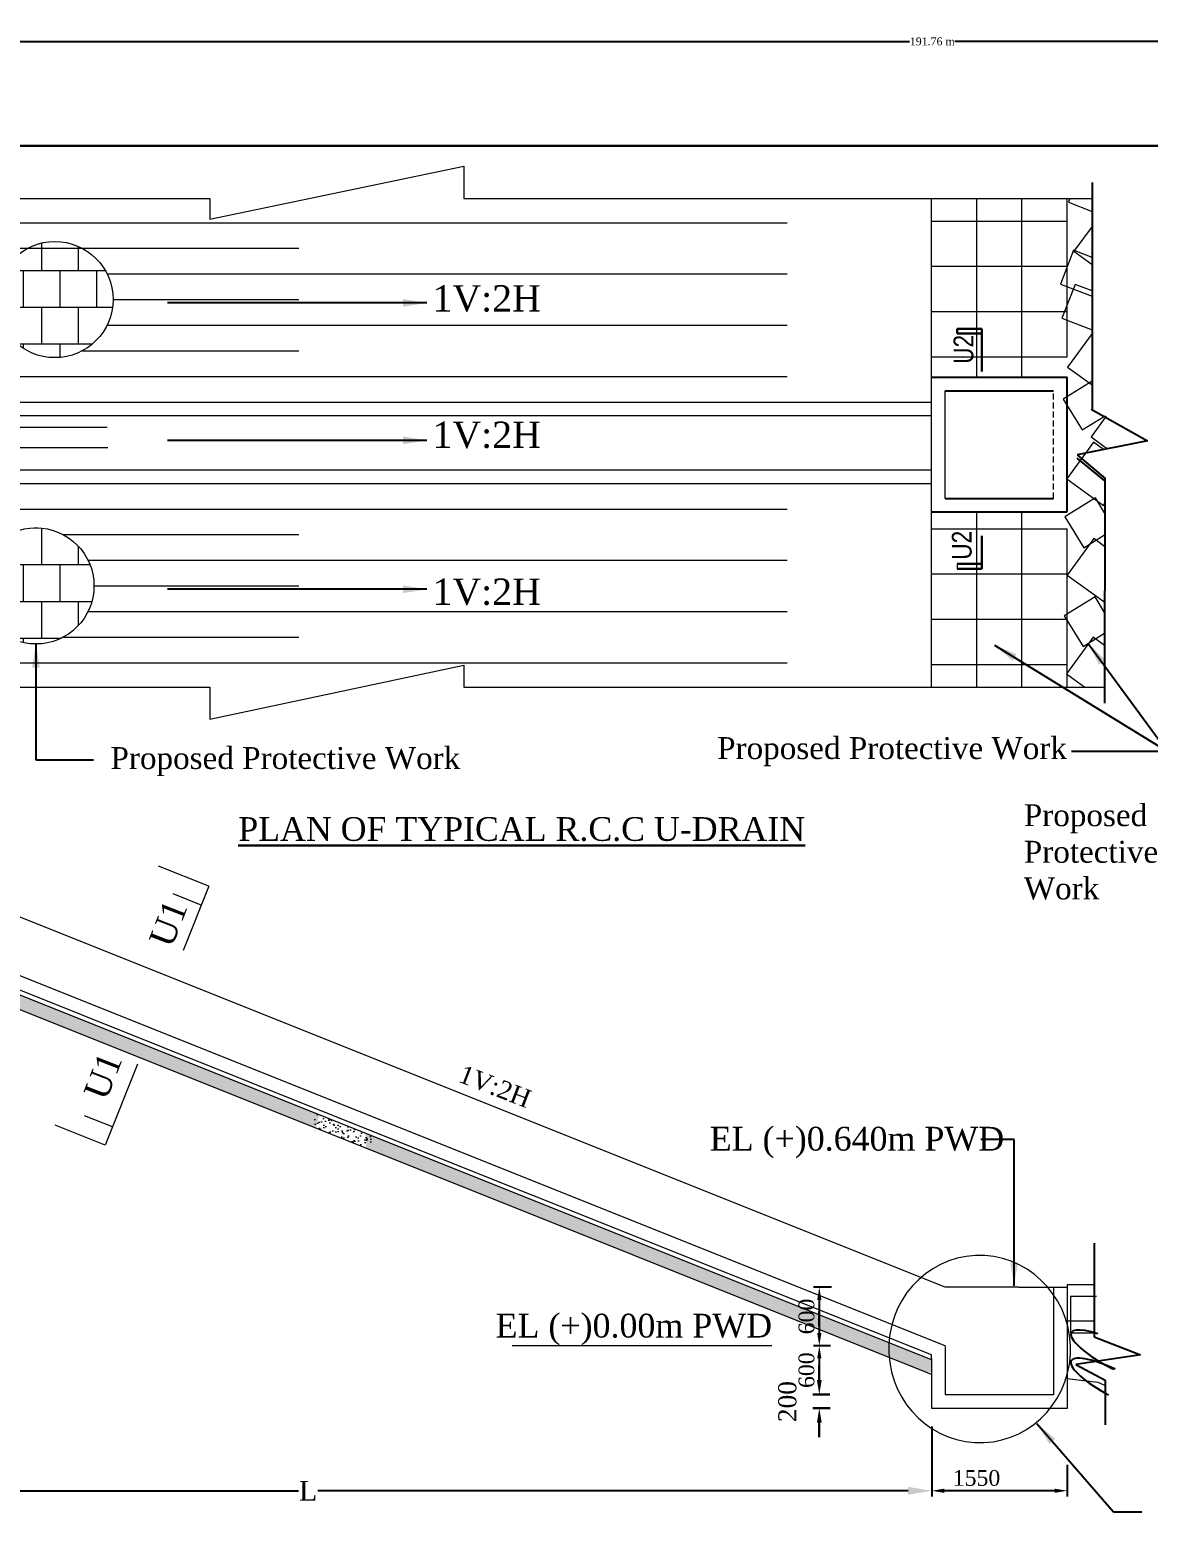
# Model space of a CAD drawing. Header units: metres. Extents: x -2434 to 11656, y -15288 to 8109.
# Drawn here: x 2912.7 to 2983.8, y -13537.4 to -13442.9 of the extents above; entities that cross this region are included whole.
import ezdxf

# ---------------------------------------------------------------- set-up
doc = ezdxf.new("R2010")
doc.units = ezdxf.units.M
doc.linetypes.add('DASHEDX2', pattern=[38.1, 25.4, -12.7])
doc.layers.add('Blocks', color=11, linetype='Continuous', lineweight=9)
doc.layers.add('Layer1', color=7, linetype='Continuous', lineweight=13)
doc.layers.add('LINE', color=7, linetype='Continuous')
doc.styles.get("Standard").update_dxf_attribs({"font": 'times.ttf'})
doc.styles.add('TIMES', font='ARIALN.TTF')
doc.dimstyles.get("Standard").update_dxf_attribs({"dimtxt": 0.5, "dimasz": 0.4075, "dimexe": 0.364, "dimexo": 0.219, "dimgap": 0.09, "dimtad": 0, "dimdec": 0, "dimlfac": 1000, "dimzin": 0, "dimdsep": 46, "dimtxsty": 'Standard', "dimcen": 0.09, "dimadec": 0, "dimazin": 0, "dimtfac": 1, "dimtdec": 0, "dimtofl": 0, "dimtmove": 0, "dimatfit": 3, "dimfxl": 1, "dimtolj": 1, "dimtzin": 0, "dimarcsym": 0})
pattern_1 = [(37.5, (3041.26503, -14146.55905), (-0.01840036, 0.56282522), [0, -0.443992, 0, -0.49657, 0, -0.4746625]), (7.5, (3041.265, -14146.55905), (0.5169518, 0.8243489), [0, -0.239522, 0, -0.400177, 0, -0.1533525]), (327.5, (3040.90575, -14146.55905), (0.90964123, 0.00165276), [0, -0.14605, 0, -0.52578, 0, -0.686435]), (317.5, (3040.90575, -14146.55905), (0.8780899, 0.2563687), [0, -0.073025, 0, -0.344678, 0, -0.394335])]
pattern_2 = [(37.5, (3041.26503, -14151.2125), (-0.01840036, 0.56282522), [0, -0.443992, 0, -0.49657, 0, -0.4746625]), (7.5, (3041.265, -14151.2125), (0.5169518, 0.8243489), [0, -0.239522, 0, -0.400177, 0, -0.1533525]), (327.5, (3040.90575, -14151.2125), (0.90964123, 0.00165276), [0, -0.14605, 0, -0.52578, 0, -0.686435]), (317.5, (3040.90575, -14151.2125), (0.8780899, 0.2563687), [0, -0.073025, 0, -0.344678, 0, -0.394335])]

# ---------------------------------------------------------------- blocks, each defined once
blk = doc.blocks.new('*D538')
at = {"layer": 'Blocks', "color": 0, "lineweight": -2, "ltscale": 0.5}
for p, q in [((2874.157, -13443.728), (2874.157, -13443.244)), ((3065.915, -13443.728), (3065.915, -13443.244))]:
    blk.add_line(p, q, dxfattribs=at)
at = {"layer": 'Blocks', "color": 0, "linetype": 'ByBlock', "lineweight": -2, "ltscale": 0.5}
for p, q in [((2874.564, -13443.608), (2968.596, -13443.608)), ((3065.508, -13443.608), (2971.476, -13443.608))]:
    blk.add_line(p, q, dxfattribs=at)
at = {"layer": 'Blocks', "color": 0, "linetype": 'ByBlock', "lineweight": -3, "ltscale": 0.5}
for points in [[(2874.564, -13443.54), (2874.564, -13443.676), (2874.157, -13443.608)], [(3065.508, -13443.54), (3065.508, -13443.676), (3065.915, -13443.608)]]:
    blk.add_solid(points, dxfattribs=at)
at = {"layer": 'Defpoints', "color": 0, "linetype": 'ByBlock', "lineweight": -3, "ltscale": 0.5}
for p in [(3065.915, -13443.608), (2874.157, -13450.235), (3065.915, -13450.235)]:
    blk.add_point(p, dxfattribs=at)
at = {"layer": 'Blocks', "color": 0, "linetype": 'ByBlock', "lineweight": -2, "ltscale": 0.5, "insert": (2970.036, -13443.608), "char_height": 0.5, "attachment_point": 5}
blk.add_mtext('\\A1;191.76 m', dxfattribs=at)
blk = doc.blocks.new('A$C734E4CAF')
at = {"layer": 'Blocks', "lineweight": 13, "ltscale": 0.002}
h = blk.add_hatch(dxfattribs=at)
h.set_pattern_fill('AR-B88', color=0, scale=0.01, style=0)
h.set_pattern_definition([(0, (108.2436, -569.4196), (0, 2.032), []), (90, (108.2436, -569.4196), (-1.016, 2.032), [2.032, -2.032])])
h.paths.add_polyline_path([(-3.211, 0, 1), (3.211, 0, 1)])
at = {"layer": 'Blocks', "color": 0, "lineweight": 13, "ltscale": 0.05}
blk.add_circle((0, 0), 3.211, dxfattribs=at)
blk = doc.blocks.new('*D574')
at = {"layer": 'Blocks', "color": 0, "lineweight": -2, "ltscale": 0.5}
for p, q in [((2969.999, -13531.635), (2969.999, -13536.077)), ((2890.752, -13536.216), (2890.752, -13535.349)), ((2892.252, -13535.713), (2929.76, -13535.713)), ((2968.499, -13535.713), (2930.991, -13535.713))]:
    blk.add_line(p, q, dxfattribs=at)
at = {"layer": 'Blocks', "color": 0, "lineweight": -3, "ltscale": 0.5}
for points in [[(2892.252, -13535.463), (2892.252, -13535.963), (2890.752, -13535.713)], [(2968.499, -13535.463), (2968.499, -13535.963), (2969.999, -13535.713)]]:
    blk.add_solid(points, dxfattribs=at)
at = {"layer": 'Defpoints', "color": 0, "lineweight": -3, "ltscale": 0.5}
for p in [(2969.999, -13531.416), (2969.999, -13535.713), (2890.752, -13536.435)]:
    blk.add_point(p, dxfattribs=at)
at = {"layer": 'Blocks', "color": 0, "lineweight": 30, "ltscale": 0.5, "insert": (2930.376, -13535.713), "char_height": 1.25, "attachment_point": 5}
blk.add_mtext('\\A1;L', dxfattribs=at)
blk = doc.blocks.new('*D576')
at = {"layer": 'Blocks', "color": 0, "lineweight": -2, "ltscale": 0.5}
for p, q in [((2963.57, -13526.496), (2962.494, -13526.496)), ((2962.858, -13527.296), (2962.858, -13528.801)), ((2963.537, -13529.601), (2962.494, -13529.601))]:
    blk.add_line(p, q, dxfattribs=at)
at = {"layer": 'Blocks', "color": 0, "lineweight": -3, "ltscale": 0.5}
for points in [[(2962.725, -13527.296), (2962.991, -13527.296), (2962.858, -13526.496)], [(2962.725, -13528.801), (2962.991, -13528.801), (2962.858, -13529.601)]]:
    blk.add_solid(points, dxfattribs=at)
at = {"layer": 'Defpoints', "color": 0, "lineweight": -3, "ltscale": 0.5}
for p in [(2963.789, -13526.496), (2962.858, -13529.601), (2963.756, -13529.601)]:
    blk.add_point(p, dxfattribs=at)
at = {"layer": 'Blocks', "color": 0, "lineweight": 30, "ltscale": 0.5, "insert": (2962.049, -13528.049), "char_height": 1, "attachment_point": 5, "rotation": 90}
blk.add_mtext('\\A1;600', dxfattribs=at)
blk = doc.blocks.new('*D577')
at = {"layer": 'Blocks', "color": 0, "lineweight": -2, "ltscale": 0.5}
for p, q in [((2963.627, -13522.78), (2962.494, -13522.78)), ((2962.858, -13523.58), (2962.858, -13525.696)), ((2963.57, -13526.496), (2962.494, -13526.496))]:
    blk.add_line(p, q, dxfattribs=at)
at = {"layer": 'Blocks', "color": 0, "lineweight": -3, "ltscale": 0.5}
for points in [[(2962.725, -13523.58), (2962.991, -13523.58), (2962.858, -13522.78)], [(2962.725, -13525.696), (2962.991, -13525.696), (2962.858, -13526.496)]]:
    blk.add_solid(points, dxfattribs=at)
at = {"layer": 'Defpoints', "color": 0, "lineweight": -3, "ltscale": 0.5}
for p in [(2963.846, -13522.78), (2962.858, -13526.496), (2963.789, -13526.496)]:
    blk.add_point(p, dxfattribs=at)
at = {"layer": 'Blocks', "color": 0, "lineweight": 30, "ltscale": 0.5, "insert": (2962.049, -13524.638), "char_height": 1, "attachment_point": 5, "rotation": 90}
blk.add_mtext('\\A1;600', dxfattribs=at)
blk = doc.blocks.new('*D586')
at = {"layer": 'Blocks', "color": 0, "lineweight": -2, "ltscale": 0.5}
for p, q in [((2978.609, -13534.059), (2978.609, -13536.077)), ((2969.999, -13534.47), (2969.999, -13536.077)), ((2977.809, -13535.713), (2970.799, -13535.713))]:
    blk.add_line(p, q, dxfattribs=at)
at = {"layer": 'Blocks', "color": 0, "lineweight": -3, "ltscale": 0.5}
for points in [[(2970.799, -13535.579), (2970.799, -13535.846), (2969.999, -13535.713)], [(2977.809, -13535.579), (2977.809, -13535.846), (2978.609, -13535.713)]]:
    blk.add_solid(points, dxfattribs=at)
at = {"layer": 'Defpoints', "color": 0, "lineweight": -3, "ltscale": 0.5}
for p in [(2969.999, -13534.251), (2978.609, -13533.84), (2969.999, -13535.713)]:
    blk.add_point(p, dxfattribs=at)
at = {"layer": 'Blocks', "color": 0, "lineweight": 30, "ltscale": 0.5, "insert": (2972.848, -13534.904), "char_height": 1, "attachment_point": 5}
blk.add_mtext('\\A1;1550', dxfattribs=at)
blk = doc.blocks.new('*D587')
at = {"layer": 'Blocks', "color": 0, "lineweight": -2, "ltscale": 0.5}
for p, q in [((2874.157, -13443.728), (2874.157, -13443.244)), ((3065.915, -13443.728), (3065.915, -13443.244))]:
    blk.add_line(p, q, dxfattribs=at)
at = {"layer": 'Blocks', "color": 0, "linetype": 'ByBlock', "lineweight": -2, "ltscale": 0.5}
for p, q in [((2874.564, -13443.608), (2968.596, -13443.608)), ((3065.508, -13443.608), (2971.476, -13443.608))]:
    blk.add_line(p, q, dxfattribs=at)
at = {"layer": 'Blocks', "color": 0, "linetype": 'ByBlock', "lineweight": -3, "ltscale": 0.5}
for points in [[(2874.564, -13443.54), (2874.564, -13443.676), (2874.157, -13443.608)], [(3065.508, -13443.54), (3065.508, -13443.676), (3065.915, -13443.608)]]:
    blk.add_solid(points, dxfattribs=at)
at = {"layer": 'Defpoints', "color": 0, "linetype": 'ByBlock', "lineweight": -3, "ltscale": 0.5}
for p in [(3065.915, -13443.608), (2874.157, -13450.235), (3065.915, -13450.235)]:
    blk.add_point(p, dxfattribs=at)
at = {"layer": 'Blocks', "color": 0, "linetype": 'ByBlock', "lineweight": -2, "ltscale": 0.5, "insert": (2970.036, -13443.608), "char_height": 0.5, "attachment_point": 5}
blk.add_mtext('\\A1;191.76 m', dxfattribs=at)
blk = doc.blocks.new('*D619')
at = {"layer": 'Blocks', "color": 0, "lineweight": -2, "ltscale": 0.5}
for p, q in [((2969.999, -13531.635), (2969.999, -13536.077)), ((2890.752, -13536.216), (2890.752, -13535.349)), ((2892.252, -13535.713), (2929.76, -13535.713)), ((2968.499, -13535.713), (2930.991, -13535.713))]:
    blk.add_line(p, q, dxfattribs=at)
at = {"layer": 'Blocks', "color": 0, "lineweight": -3, "ltscale": 0.5}
for points in [[(2892.252, -13535.463), (2892.252, -13535.963), (2890.752, -13535.713)], [(2968.499, -13535.463), (2968.499, -13535.963), (2969.999, -13535.713)]]:
    blk.add_solid(points, dxfattribs=at)
at = {"layer": 'Defpoints', "color": 0, "lineweight": -3, "ltscale": 0.5}
for p in [(2969.999, -13531.416), (2969.999, -13535.713), (2890.752, -13536.435)]:
    blk.add_point(p, dxfattribs=at)
at = {"layer": 'Blocks', "color": 0, "lineweight": 30, "ltscale": 0.5, "insert": (2930.376, -13535.713), "char_height": 1.25, "attachment_point": 5}
blk.add_mtext('\\A1;L', dxfattribs=at)
blk = doc.blocks.new('*D621')
at = {"layer": 'Blocks', "color": 0, "lineweight": -2, "ltscale": 0.5}
for p, q in [((2963.57, -13526.496), (2962.494, -13526.496)), ((2962.858, -13527.296), (2962.858, -13528.801)), ((2963.537, -13529.601), (2962.494, -13529.601))]:
    blk.add_line(p, q, dxfattribs=at)
at = {"layer": 'Blocks', "color": 0, "lineweight": -3, "ltscale": 0.5}
for points in [[(2962.725, -13527.296), (2962.991, -13527.296), (2962.858, -13526.496)], [(2962.725, -13528.801), (2962.991, -13528.801), (2962.858, -13529.601)]]:
    blk.add_solid(points, dxfattribs=at)
at = {"layer": 'Defpoints', "color": 0, "lineweight": -3, "ltscale": 0.5}
for p in [(2963.789, -13526.496), (2962.858, -13529.601), (2963.756, -13529.601)]:
    blk.add_point(p, dxfattribs=at)
at = {"layer": 'Blocks', "color": 0, "lineweight": 30, "ltscale": 0.5, "insert": (2962.049, -13528.049), "char_height": 1, "attachment_point": 5, "rotation": 90}
blk.add_mtext('\\A1;600', dxfattribs=at)
blk = doc.blocks.new('*D622')
at = {"layer": 'Blocks', "color": 0, "lineweight": -2, "ltscale": 0.5}
for p, q in [((2963.627, -13522.78), (2962.494, -13522.78)), ((2962.858, -13523.58), (2962.858, -13525.696)), ((2963.57, -13526.496), (2962.494, -13526.496))]:
    blk.add_line(p, q, dxfattribs=at)
at = {"layer": 'Blocks', "color": 0, "lineweight": -3, "ltscale": 0.5}
for points in [[(2962.725, -13523.58), (2962.991, -13523.58), (2962.858, -13522.78)], [(2962.725, -13525.696), (2962.991, -13525.696), (2962.858, -13526.496)]]:
    blk.add_solid(points, dxfattribs=at)
at = {"layer": 'Defpoints', "color": 0, "lineweight": -3, "ltscale": 0.5}
for p in [(2963.846, -13522.78), (2962.858, -13526.496), (2963.789, -13526.496)]:
    blk.add_point(p, dxfattribs=at)
at = {"layer": 'Blocks', "color": 0, "lineweight": 30, "ltscale": 0.5, "insert": (2962.049, -13524.638), "char_height": 1, "attachment_point": 5, "rotation": 90}
blk.add_mtext('\\A1;600', dxfattribs=at)
blk = doc.blocks.new('*D631')
at = {"layer": 'Blocks', "color": 0, "lineweight": -2, "ltscale": 0.5}
for p, q in [((2978.609, -13534.059), (2978.609, -13536.077)), ((2969.999, -13534.47), (2969.999, -13536.077)), ((2977.809, -13535.713), (2970.799, -13535.713))]:
    blk.add_line(p, q, dxfattribs=at)
at = {"layer": 'Blocks', "color": 0, "lineweight": -3, "ltscale": 0.5}
for points in [[(2970.799, -13535.579), (2970.799, -13535.846), (2969.999, -13535.713)], [(2977.809, -13535.579), (2977.809, -13535.846), (2978.609, -13535.713)]]:
    blk.add_solid(points, dxfattribs=at)
at = {"layer": 'Defpoints', "color": 0, "lineweight": -3, "ltscale": 0.5}
for p in [(2969.999, -13534.251), (2978.609, -13533.84), (2969.999, -13535.713)]:
    blk.add_point(p, dxfattribs=at)
at = {"layer": 'Blocks', "color": 0, "lineweight": 30, "ltscale": 0.5, "insert": (2972.848, -13534.904), "char_height": 1, "attachment_point": 5}
blk.add_mtext('\\A1;1550', dxfattribs=at)

msp = doc.modelspace()

# ---------------------------------------------------------------- hatches: boundary and pattern name
at = {"layer": 'Blocks', "lineweight": 5, "ltscale": 0.05}
h = msp.add_hatch(dxfattribs=at)
h.set_pattern_fill('AR-SAND', color=0, scale=0.0115, style=0)
h.set_pattern_definition(pattern_1)
edge = h.paths.add_edge_path()
edge.add_line((2897.887769, -13498.551158), (2897.887769, -13499.480099))
edge.add_line((2897.887769, -13499.480099), (2930.828113, -13512.656237))
edge.add_ellipse((2932.408958, -13513.583788), major_axis=(0.120804, -2.752532), ratio=0.598963303, start_angle=228.94664793, end_angle=248.80820933, ccw=False)
edge.add_line((2931.086362, -13511.830596), (2897.887769, -13498.551158))
h = msp.add_hatch(dxfattribs=at)
h.set_pattern_fill('AR-SAND', color=0, scale=0.0115, style=0)
h.set_pattern_definition(pattern_1)
edge = h.paths.add_edge_path()
edge.add_line((2897.887769, -13498.551158), (2897.887769, -13499.480099))
edge.add_line((2897.887769, -13499.480099), (2930.828113, -13512.656237))
edge.add_ellipse((2932.408958, -13513.583788), major_axis=(0.120804, -2.752532), ratio=0.598963303, start_angle=228.94664793, end_angle=248.80820933, ccw=False)
edge.add_line((2931.086362, -13511.830596), (2897.887769, -13498.551158))
h = msp.add_hatch(dxfattribs=at)
h.set_pattern_fill('AR-SAND', color=0, scale=0.0115, style=0)
h.set_pattern_definition(pattern_2)
h.paths.add_polyline_path([(2931.979898, -13513.116951), (2931.979898, -13512.18801), (2930.774778, -13511.705962), (2930.774778, -13512.634903)])
h = msp.add_hatch(dxfattribs=at)
h.set_pattern_fill('AR-SAND', color=0, scale=0.0115, style=0)
h.set_pattern_definition(pattern_2)
h.paths.add_polyline_path([(2931.979898, -13513.116951), (2931.979898, -13512.18801), (2930.774778, -13511.705962), (2930.774778, -13512.634903)])
h = msp.add_hatch(dxfattribs=at)
h.set_pattern_fill('AR-SAND', color=0, scale=0.0115, style=0)
h.set_pattern_definition(pattern_2)
h.paths.add_polyline_path([(2931.979898, -13513.116951), (2932.842398, -13513.461951), (2932.842398, -13512.53301), (2931.979898, -13512.18801)])
h = msp.add_hatch(dxfattribs=at)
h.set_pattern_fill('AR-SAND', color=0, scale=0.0115, style=0)
h.set_pattern_definition(pattern_2)
h.paths.add_polyline_path([(2931.979898, -13513.116951), (2932.842398, -13513.461951), (2932.842398, -13512.53301), (2931.979898, -13512.18801)])
h = msp.add_hatch(dxfattribs=at)
h.set_pattern_fill('AR-SAND', color=0, scale=0.0115, style=0)
h.set_pattern_definition(pattern_1)
h.paths.add_polyline_path([(2972.232353, -13530.442526), (2972.232353, -13527.897291), (2973.718336, -13527.897291), (2973.718336, -13530.442526)], flags=9)
h.paths.add_polyline_path([(2932.813127, -13515.222743), (2932.813127, -13512.673984), (2934.29911, -13512.673984), (2934.29911, -13515.222743)], flags=9)
h.paths.add_polyline_path([(2969.984238, -13528.163658), (2969.984238, -13527.301158), (2969.762769, -13527.301158), (2934.006026, -13512.998461), (2934.008313, -13513.013043), (2934.010554, -13513.027641), (2934.012748, -13513.042256), (2934.014895, -13513.056886), (2934.016994, -13513.071532), (2934.019047, -13513.086194), (2934.021052, -13513.100869), (2934.02301, -13513.115559), (2934.02492, -13513.130262), (2934.026783, -13513.144979), (2934.028599, -13513.159709), (2934.030367, -13513.174451), (2934.032088, -13513.189205), (2934.033761, -13513.203971), (2934.035386, -13513.218748), (2934.036964, -13513.233536), (2934.038494, -13513.248334), (2934.039976, -13513.263141), (2934.04141, -13513.277958), (2934.042796, -13513.292784), (2934.044135, -13513.307619), (2934.045425, -13513.322462), (2934.046667, -13513.337312), (2934.047862, -13513.35217), (2934.049008, -13513.367034), (2934.050106, -13513.381905), (2934.051156, -13513.396782), (2934.052158, -13513.411664), (2934.053111, -13513.426551), (2934.054017, -13513.441443), (2934.054874, -13513.456339), (2934.055683, -13513.471239), (2934.056443, -13513.486142), (2934.057155, -13513.501048), (2934.057819, -13513.515956), (2934.058435, -13513.530867), (2934.059002, -13513.545779), (2934.05952, -13513.560692), (2934.059991, -13513.575605), (2934.060412, -13513.590519), (2934.060786, -13513.605433), (2934.061111, -13513.620346), (2934.061387, -13513.635258), (2934.061615, -13513.650169), (2934.061795, -13513.665077), (2934.061925, -13513.679983), (2934.062008, -13513.694887), (2934.062042, -13513.709787), (2934.062027, -13513.724683), (2934.061964, -13513.739576), (2934.061853, -13513.754463), (2934.061693, -13513.769346), (2934.061484, -13513.784223), (2934.061227, -13513.799095), (2934.060922, -13513.81396), (2934.060568, -13513.828818), (2934.060166, -13513.843669), (2934.059715, -13513.858513), (2934.059216, -13513.873348), (2934.058668, -13513.888175), (2934.058072, -13513.902993), (2934.057427, -13513.917802), (2934.056735, -13513.932601), (2934.055994, -13513.947389), (2969.596666, -13528.163658)])
h = msp.add_hatch(dxfattribs=at)
h.set_pattern_fill('AR-SAND', color=0, scale=0.0115, style=0)
h.set_pattern_definition(pattern_1)
h.paths.add_polyline_path([(2972.232353, -13530.442526), (2972.232353, -13527.897291), (2973.718336, -13527.897291), (2973.718336, -13530.442526)], flags=9)
h.paths.add_polyline_path([(2932.813127, -13515.222743), (2932.813127, -13512.673984), (2934.29911, -13512.673984), (2934.29911, -13515.222743)], flags=9)
h.paths.add_polyline_path([(2969.984238, -13528.163658), (2969.984238, -13527.301158), (2969.762769, -13527.301158), (2934.006026, -13512.998461), (2934.008313, -13513.013043), (2934.010554, -13513.027641), (2934.012748, -13513.042256), (2934.014895, -13513.056886), (2934.016994, -13513.071532), (2934.019047, -13513.086194), (2934.021052, -13513.100869), (2934.02301, -13513.115559), (2934.02492, -13513.130262), (2934.026783, -13513.144979), (2934.028599, -13513.159709), (2934.030367, -13513.174451), (2934.032088, -13513.189205), (2934.033761, -13513.203971), (2934.035386, -13513.218748), (2934.036964, -13513.233536), (2934.038494, -13513.248334), (2934.039976, -13513.263141), (2934.04141, -13513.277958), (2934.042796, -13513.292784), (2934.044135, -13513.307619), (2934.045425, -13513.322462), (2934.046667, -13513.337312), (2934.047862, -13513.35217), (2934.049008, -13513.367034), (2934.050106, -13513.381905), (2934.051156, -13513.396782), (2934.052158, -13513.411664), (2934.053111, -13513.426551), (2934.054017, -13513.441443), (2934.054874, -13513.456339), (2934.055683, -13513.471239), (2934.056443, -13513.486142), (2934.057155, -13513.501048), (2934.057819, -13513.515956), (2934.058435, -13513.530867), (2934.059002, -13513.545779), (2934.05952, -13513.560692), (2934.059991, -13513.575605), (2934.060412, -13513.590519), (2934.060786, -13513.605433), (2934.061111, -13513.620346), (2934.061387, -13513.635258), (2934.061615, -13513.650169), (2934.061795, -13513.665077), (2934.061925, -13513.679983), (2934.062008, -13513.694887), (2934.062042, -13513.709787), (2934.062027, -13513.724683), (2934.061964, -13513.739576), (2934.061853, -13513.754463), (2934.061693, -13513.769346), (2934.061484, -13513.784223), (2934.061227, -13513.799095), (2934.060922, -13513.81396), (2934.060568, -13513.828818), (2934.060166, -13513.843669), (2934.059715, -13513.858513), (2934.059216, -13513.873348), (2934.058668, -13513.888175), (2934.058072, -13513.902993), (2934.057427, -13513.917802), (2934.056735, -13513.932601), (2934.055994, -13513.947389), (2969.596666, -13528.163658)])
h = msp.add_hatch(dxfattribs=at)
h.set_pattern_fill('AR-SAND', color=0, scale=0.0115, style=0)
h.set_pattern_definition(pattern_2)
h.paths.add_polyline_path([(2932.842398, -13513.461951), (2934.396976, -13514.083782), (2934.409802, -13513.159972), (2932.842398, -13512.53301)])
h = msp.add_hatch(dxfattribs=at)
h.set_pattern_fill('AR-SAND', color=0, scale=0.0115, style=0)
h.set_pattern_definition(pattern_2)
h.paths.add_polyline_path([(2932.842398, -13513.461951), (2934.396976, -13514.083782), (2934.409802, -13513.159972), (2932.842398, -13512.53301)])

# ---------------------------------------------------------------- linework, layer by layer
at = {"color": 0, "linetype": 'Continuous', "lineweight": -3, "ltscale": 0.5}
for p, q in [((2980.189926, -13452.578752), (2980.189926, -13467.029937)), ((2969.984238, -13464.946436), (2978.609238, -13464.946436)), ((2969.984238, -13464.946436), (2978.609238, -13464.946436)), ((2978.609238, -13473.509561), (2978.609238, -13464.946436)), ((2978.609238, -13473.509561), (2978.609238, -13464.946436)), ((2970.846738, -13465.808936), (2977.746738, -13465.808936)), ((2970.846738, -13465.808936), (2977.746738, -13465.808936)), ((2980.142672, -13466.979812), (2983.717569, -13468.987809)), ((2983.717569, -13468.987809), (2979.24897, -13469.880259)), ((2979.218955, -13470.098993), (2980.989821, -13471.522316)), ((2979.24897, -13469.880259), (2981.017473, -13471.37206)), ((2980.99936, -13471.363003), (2980.989821, -13485.651857)), ((2970.846738, -13472.647061), (2977.746738, -13472.647061)), ((2970.846738, -13472.647061), (2977.746738, -13472.647061)), ((2969.984238, -13473.509561), (2978.609238, -13473.509561)), ((2969.984238, -13473.509561), (2978.609238, -13473.509561)), ((2980.332911, -13519.9841), (2980.332911, -13525.928705)), ((2980.332911, -13525.928705), (2983.27365, -13527.074651)), ((2983.27365, -13527.074651), (2979.149475, -13527.683446)), ((2979.149475, -13527.683446), (2981.014323, -13528.68616)), ((2981.014323, -13528.68616), (2981.014323, -13531.5152))]:
    msp.add_line(p, q, dxfattribs=at)
for centre, start_param, end_param in [((2981.792705, -13527.182605), 8.416926858, 11.044514745), ((2981.792705, -13527.182605), 8.416926858, 11.044514745), ((2981.792705, -13528.97575), 1.749632247, 4.653164598), ((2981.792705, -13528.97575), 1.749632247, 4.653164598)]:
    msp.add_ellipse(centre, major_axis=(2.923175, -1.515475), ratio=0.252503121, start_param=start_param, end_param=end_param, dxfattribs=at)
at = {"layer": 'Blocks', "color": 0, "lineweight": 13, "ltscale": 0.05}
for p, q in [((2969.984238, -13466.519625), (2969.984238, -13453.582125)), ((2969.984238, -13466.519625), (2969.984238, -13453.582125)), ((2972.859238, -13464.946436), (2972.859238, -13453.582125)), ((2972.859238, -13464.946436), (2972.859238, -13453.582125)), ((2975.734238, -13464.946436), (2975.734238, -13453.582125)), ((2975.734238, -13464.946436), (2975.734238, -13453.582125)), ((2975.734238, -13464.946436), (2975.734238, -13453.582125)), ((2975.734238, -13464.946436), (2975.734238, -13453.582125)), ((2978.609238, -13463.644625), (2978.609238, -13453.582125)), ((2978.609238, -13463.644625), (2978.609238, -13453.582125)), ((2969.984238, -13455.019625), (2978.609238, -13455.019625)), ((2969.984238, -13455.019625), (2978.609238, -13455.019625)), ((2898.773648, -13455.123973), (2960.816278, -13455.123973)), ((2898.773648, -13455.123973), (2960.816278, -13455.123973)), ((2898.773648, -13456.751923), (2929.794963, -13456.751923)), ((2898.773648, -13456.751923), (2929.794963, -13456.751923)), ((2917.598254, -13458.379874), (2960.816278, -13458.379874)), ((2917.598254, -13458.379874), (2960.816278, -13458.379874)), ((2969.984238, -13457.894625), (2978.609238, -13457.894625)), ((2969.984238, -13457.894625), (2978.609238, -13457.894625)), ((2917.976524, -13460.007824), (2929.794963, -13460.007824)), ((2917.976524, -13460.007824), (2929.794963, -13460.007824)), ((2917.598254, -13461.635774), (2960.816278, -13461.635774)), ((2917.598254, -13461.635774), (2960.816278, -13461.635774)), ((2969.984238, -13460.769625), (2978.609238, -13460.769625)), ((2969.984238, -13460.769625), (2978.609238, -13460.769625)), ((2916.025452, -13463.263725), (2929.794963, -13463.263725)), ((2916.025452, -13463.263725), (2929.794963, -13463.263725)), ((2969.984238, -13463.644625), (2978.609238, -13463.644625)), ((2969.984238, -13463.644625), (2978.609238, -13463.644625)), ((2898.773648, -13464.891675), (2960.816278, -13464.891675)), ((2898.773648, -13464.891675), (2960.816278, -13464.891675)), ((2970.846738, -13472.647061), (2970.846738, -13465.808936)), ((2970.846738, -13472.647061), (2970.846738, -13465.808936)), ((2890.752398, -13466.519625), (2969.984238, -13466.519625)), ((2890.752398, -13466.519625), (2969.984238, -13466.519625)), ((2969.984238, -13470.832125), (2969.984238, -13466.519625)), ((2969.984238, -13470.832125), (2969.984238, -13466.519625)), ((2898.682402, -13467.382125), (2969.984238, -13467.382125)), ((2898.682402, -13467.382125), (2969.984238, -13467.382125)), ((2898.773648, -13468.120301), (2917.598105, -13468.120301)), ((2898.773648, -13468.120301), (2917.598105, -13468.120301)), ((2898.773648, -13469.400631), (2917.639241, -13469.400631)), ((2898.773648, -13469.400631), (2917.639241, -13469.400631)), ((2898.730488, -13470.832125), (2969.984238, -13470.832125)), ((2898.730488, -13470.832125), (2969.984238, -13470.832125)), ((2969.984238, -13484.632125), (2969.984238, -13470.832125)), ((2969.984238, -13484.632125), (2969.984238, -13470.832125)), ((2890.752398, -13471.694625), (2969.984238, -13471.694625)), ((2890.752398, -13471.694625), (2969.984238, -13471.694625)), ((2898.773648, -13473.322576), (2960.816278, -13473.322576)), ((2898.773648, -13473.322576), (2960.816278, -13473.322576)), ((2972.859238, -13484.632125), (2972.859238, -13473.509561)), ((2972.859238, -13484.632125), (2972.859238, -13473.509561)), ((2975.734238, -13484.632125), (2975.734238, -13473.509561)), ((2975.734238, -13484.632125), (2975.734238, -13473.509561)), ((2975.734238, -13484.632125), (2975.734238, -13473.509561)), ((2975.734238, -13484.632125), (2975.734238, -13473.509561)), ((2969.984238, -13474.569625), (2978.609238, -13474.569625)), ((2969.984238, -13474.569625), (2978.609238, -13474.569625)), ((2978.609238, -13484.632125), (2978.609238, -13474.569625)), ((2978.609238, -13484.632125), (2978.609238, -13474.569625)), ((2914.816779, -13474.950526), (2929.794963, -13474.950526)), ((2914.816779, -13474.950526), (2929.794963, -13474.950526)), ((2916.389581, -13476.578477), (2960.816278, -13476.578477)), ((2916.389581, -13476.578477), (2960.816278, -13476.578477)), ((2969.984238, -13477.444625), (2978.609238, -13477.444625)), ((2969.984238, -13477.444625), (2978.609238, -13477.444625)), ((2971.6284, -13476.811709), (2971.6284, -13477.118413)), ((2971.6284, -13476.811709), (2971.6284, -13477.118413)), ((2916.767851, -13478.206427), (2929.794963, -13478.206427)), ((2916.767851, -13478.206427), (2929.794963, -13478.206427)), ((2916.389581, -13479.834377), (2960.816278, -13479.834377)), ((2916.389581, -13479.834377), (2960.816278, -13479.834377)), ((2969.984238, -13480.319625), (2978.609238, -13480.319625)), ((2969.984238, -13480.319625), (2978.609238, -13480.319625)), ((2914.816779, -13481.462328), (2929.794963, -13481.462328)), ((2914.816779, -13481.462328), (2929.794963, -13481.462328)), ((2898.773648, -13483.090278), (2960.816278, -13483.090278)), ((2898.773648, -13483.090278), (2960.816278, -13483.090278)), ((2969.984238, -13483.194625), (2978.609238, -13483.194625)), ((2969.984238, -13483.194625), (2978.609238, -13483.194625)), ((2970.846738, -13522.780395), (2898.773648, -13493.951158)), ((2970.846738, -13522.780395), (2898.773648, -13493.951158)), ((2924.057521, -13497.295072), (2920.8729, -13496.021223)), ((2924.057521, -13497.295072), (2920.8729, -13496.021223)), ((2970.846738, -13526.496158), (2898.109238, -13497.401158)), ((2970.846738, -13526.496158), (2898.109238, -13497.401158)), ((2924.057521, -13497.295072), (2922.42709, -13501.371148)), ((2924.057521, -13497.295072), (2922.42709, -13501.371148)), ((2931.979898, -13511.878363), (2897.943136, -13498.263658)), ((2931.979898, -13511.878363), (2897.943136, -13498.263658)), ((2923.578597, -13498.49238), (2921.804126, -13497.782592)), ((2923.578597, -13498.49238), (2921.804126, -13497.782592)), ((2931.979898, -13513.116951), (2897.721666, -13499.413658)), ((2931.979898, -13513.116951), (2897.721666, -13499.413658)), ((2931.979898, -13512.18801), (2897.887769, -13498.551158)), ((2931.979898, -13512.18801), (2897.887769, -13498.551158)), ((2919.538449, -13508.592751), (2917.477426, -13513.745309)), ((2919.538449, -13508.592751), (2917.477426, -13513.745309)), ((2917.477426, -13513.745309), (2914.292805, -13512.471461)), ((2917.477426, -13513.745309), (2914.292805, -13512.471461)), ((2917.93959, -13512.589898), (2916.165119, -13511.880109)), ((2917.93959, -13512.589898), (2916.165119, -13511.880109)), ((2969.984238, -13527.080099), (2931.979898, -13511.878363)), ((2969.984238, -13527.080099), (2931.979898, -13511.878363)), ((2969.984238, -13527.389746), (2931.979898, -13512.18801)), ((2969.984238, -13527.389746), (2931.979898, -13512.18801)), ((2969.984238, -13528.318687), (2931.979898, -13513.116951)), ((2969.984238, -13528.318687), (2931.979898, -13513.116951)), ((2975.536148, -13522.780395), (2970.846738, -13522.780395)), ((2975.536148, -13522.780395), (2970.846738, -13522.780395)), ((2975.536148, -13522.780395), (2978.609238, -13522.780395)), ((2975.536148, -13522.780395), (2978.609238, -13522.780395)), ((2977.746738, -13522.780395), (2977.746738, -13529.61824)), ((2977.746738, -13522.780395), (2977.746738, -13529.61824)), ((2978.609238, -13522.797476), (2978.609238, -13530.48074)), ((2978.609238, -13522.797476), (2978.609238, -13530.48074)), ((2959.832152, -13526.496158), (2943.346874, -13526.496158)), ((2959.832152, -13526.496158), (2943.346874, -13526.496158)), ((2970.846738, -13526.496158), (2970.846738, -13529.601158)), ((2970.846738, -13526.496158), (2970.846738, -13529.601158)), ((2969.984238, -13527.301158), (2969.984238, -13527.080099)), ((2969.984238, -13527.301158), (2969.984238, -13527.080099)), ((2969.984238, -13527.301158), (2969.984238, -13530.463658)), ((2969.984238, -13527.301158), (2969.984238, -13530.463658)), ((2970.846738, -13529.601158), (2977.746738, -13529.601158)), ((2970.846738, -13529.601158), (2977.746738, -13529.601158)), ((2969.984238, -13530.463658), (2978.609238, -13530.463658)), ((2969.984238, -13530.463658), (2978.609238, -13530.463658))]:
    msp.add_line(p, q, dxfattribs=at)
at = {"layer": 'Blocks', "color": 0, "linetype": 'DASHEDX2', "lineweight": 13, "ltscale": 0.015}
msp.add_line((2977.746738, -13472.647061), (2977.746738, -13465.808936), dxfattribs=at)
msp.add_line((2977.746738, -13472.647061), (2977.746738, -13465.808936), dxfattribs=at)
at = {"layer": 'Blocks', "color": 0, "lineweight": 30, "ltscale": 0.5}
for p, q in [((2962.857899, -13525.231158), (2962.857899, -13524.311158)), ((2962.857899, -13525.231158), (2962.857899, -13524.311158)), ((2962.857899, -13528.681158), (2962.857899, -13527.761158)), ((2962.857899, -13528.681158), (2962.857899, -13527.761158)), ((2963.537562, -13529.601158), (2962.439299, -13529.601158)), ((2963.537562, -13529.601158), (2962.439299, -13529.601158)), ((2963.540769, -13530.463658), (2962.439299, -13530.463658)), ((2963.540769, -13530.463658), (2962.439299, -13530.463658)), ((2962.857899, -13531.383658), (2962.857899, -13532.314359)), ((2962.857899, -13531.383658), (2962.857899, -13532.314359))]:
    msp.add_line(p, q, dxfattribs=at)
at = {"layer": 'Blocks', "color": 0, "lineweight": 13, "ltscale": 0.05}
for points in [[(2890.752398, -13453.582125), (2924.122677, -13453.582125), (2924.122677, -13454.903088), (2940.265347, -13451.528441), (2940.265347, -13453.582125), (2980.189926, -13453.582125)], [(2890.752398, -13453.582125), (2924.122677, -13453.582125), (2924.122677, -13454.903088), (2940.265347, -13451.528441), (2940.265347, -13453.582125), (2980.189926, -13453.582125)], [(2978.775109, -13453.582125), (2978.682978, -13453.820262), (2980.189926, -13454.403272)], [(2978.775109, -13453.582125), (2978.682978, -13453.820262), (2980.189926, -13454.403272)], [(2980.189926, -13455.359014), (2979.041106, -13456.936276), (2980.189926, -13457.773035)], [(2980.189926, -13455.359014), (2979.041106, -13456.936276), (2980.189926, -13457.773035)], [(2980.189926, -13457.330097), (2979.019177, -13456.877156), (2978.189294, -13459.022219), (2980.189926, -13459.796225)], [(2980.189926, -13457.330097), (2979.019177, -13456.877156), (2978.189294, -13459.022219), (2980.189926, -13459.796225)], [(2980.189926, -13459.462763), (2979.106586, -13459.043639), (2978.276702, -13461.188702), (2980.189926, -13461.928892)], [(2980.189926, -13459.462763), (2979.106586, -13459.043639), (2978.276702, -13461.188702), (2980.189926, -13461.928892)], [(2980.189926, -13461.615729), (2980.180667, -13461.628441), (2980.189926, -13461.635185)], [(2980.189926, -13461.615729), (2980.180667, -13461.628441), (2980.189926, -13461.635185)], [(2980.189926, -13462.169659), (2978.634829, -13464.304715), (2980.189926, -13465.437391)], [(2980.189926, -13462.169659), (2978.634829, -13464.304715), (2980.189926, -13465.437391)], [(2980.189926, -13465.205601), (2978.360642, -13466.329878), (2979.564951, -13468.289378), (2981.029974, -13467.388975)], [(2980.189926, -13465.205601), (2978.360642, -13466.329878), (2979.564951, -13468.289378), (2981.029974, -13467.388975)], [(2981.087609, -13467.413609), (2980.129825, -13468.72859), (2981.181188, -13469.494365)], [(2981.087609, -13467.413609), (2980.129825, -13468.72859), (2981.181188, -13469.494365)], [(2980.916738, -13469.54718), (2980.276638, -13469.080954), (2978.583987, -13471.404864), (2980.907897, -13473.097515), (2980.989821, -13472.985037)], [(2980.916738, -13469.54718), (2980.276638, -13469.080954), (2978.583987, -13471.404864), (2980.907897, -13473.097515), (2980.989821, -13472.985037)], [(2980.989821, -13473.553023), (2980.413703, -13472.615636), (2978.454203, -13473.819944), (2979.658512, -13475.779444), (2980.989821, -13474.961222)], [(2980.989821, -13473.553023), (2980.413703, -13472.615636), (2978.454203, -13473.819944), (2979.658512, -13475.779444), (2980.989821, -13474.961222)], [(2980.989821, -13475.692926), (2980.299517, -13475.190134), (2978.606866, -13477.514044), (2980.930776, -13479.206695), (2980.989821, -13479.125628)], [(2980.989821, -13475.692926), (2980.299517, -13475.190134), (2978.606866, -13477.514044), (2980.930776, -13479.206695), (2980.989821, -13479.125628)], [(2980.989821, -13475.623605), (2980.972501, -13475.668375), (2980.989821, -13475.675076)], [(2980.989821, -13475.623605), (2980.972501, -13475.668375), (2980.989821, -13475.675076)], [(2980.989821, -13479.890662), (2980.378345, -13478.895744), (2978.418845, -13480.100053), (2979.623153, -13482.059553), (2980.989821, -13481.219599)], [(2980.989821, -13479.890662), (2980.378345, -13478.895744), (2978.418845, -13480.100053), (2979.623153, -13482.059553), (2980.989821, -13481.219599)], [(2980.989821, -13481.998789), (2980.264159, -13481.470242), (2978.571507, -13483.794152), (2979.721995, -13484.632125)], [(2980.989821, -13481.998789), (2980.264159, -13481.470242), (2978.571507, -13483.794152), (2979.721995, -13484.632125)], [(2980.989821, -13481.812319), (2980.937142, -13481.948484), (2980.989821, -13481.968865)], [(2980.989821, -13481.812319), (2980.937142, -13481.948484), (2980.989821, -13481.968865)], [(2890.752398, -13484.632125), (2924.122677, -13484.632125), (2924.122677, -13486.682955), (2940.265347, -13483.244912), (2940.265347, -13484.632125), (2980.989821, -13484.632125)], [(2890.752398, -13484.632125), (2924.122677, -13484.632125), (2924.122677, -13486.682955), (2940.265347, -13483.244912), (2940.265347, -13484.632125), (2980.989821, -13484.632125)], [(2980.255028, -13522.622371), (2978.614574, -13522.622371), (2978.614574, -13524.922371), (2980.255028, -13524.922371)], [(2980.463254, -13523.375724), (2978.8228, -13523.375724), (2978.8228, -13525.675724), (2980.463254, -13525.675724)], [(2980.332911, -13523.375724), (2978.8228, -13523.375724), (2978.8228, -13525.675724), (2980.463254, -13525.675724)], [(2978.609238, -13528.570366), (2980.567587, -13528.813944), (2981.014323, -13529.021118)], [(2978.609238, -13528.570366), (2980.567587, -13528.813944), (2981.014323, -13529.021118)]]:
    msp.add_lwpolyline(points, dxfattribs=at)
at = {"layer": 'Blocks', "color": 0, "lineweight": 13, "ltscale": 0.05, "extrusion": (0, 0, -1)}
msp.add_ellipse((2973.047539, -13526.70663), major_axis=(-0.260991, 5.946689), ratio=0.970241455, dxfattribs=at)
msp.add_ellipse((2973.047539, -13526.70663), major_axis=(-0.260991, 5.946689), ratio=0.970241455, dxfattribs=at)
at = {"layer": 'Blocks', "color": 0, "lineweight": 13, "ltscale": 0.5}
for points in [[(2962.704565, -13528.681158), (2963.011232, -13528.681158), (2962.857899, -13529.601158)], [(2962.704565, -13528.681158), (2963.011232, -13528.681158), (2962.857899, -13529.601158)], [(2962.704565, -13531.383658), (2963.011232, -13531.383658), (2962.857899, -13530.463658)], [(2962.704565, -13531.383658), (2963.011232, -13531.383658), (2962.857899, -13530.463658)]]:
    msp.add_solid(points, dxfattribs=at)
at = {"layer": 'Layer1', "color": 7, "lineweight": 30}
for p, q in [((2973.194878, -13461.867833), (2971.6284, -13461.867833)), ((2971.6284, -13461.867833), (2971.6284, -13462.174537)), ((2973.194878, -13461.867833), (2971.6284, -13461.867833)), ((2971.6284, -13461.867833), (2971.6284, -13462.174537)), ((2971.6284, -13462.174537), (2973.194878, -13462.174537)), ((2971.6284, -13462.174537), (2973.194878, -13462.174537)), ((2973.194878, -13464.577435), (2973.194878, -13461.867833)), ((2973.194878, -13464.577435), (2973.194878, -13461.867833)), ((2973.194878, -13475.025094), (2973.194878, -13477.118413)), ((2973.194878, -13475.025094), (2973.194878, -13477.118413)), ((2971.6284, -13476.811709), (2973.194878, -13476.811709)), ((2971.6284, -13476.811709), (2973.194878, -13476.811709)), ((2973.194878, -13477.118413), (2971.6284, -13477.118413)), ((2973.194878, -13477.118413), (2971.6284, -13477.118413))]:
    msp.add_line(p, q, dxfattribs=at)
at = {"layer": 'LINE', "color": 1, "linetype": 'ByBlock', "lineweight": 30, "ltscale": 0.5}
msp.add_lwpolyline([(2874.15679, -13585.83554), (2874.15679, -13450.235024), (3065.915096, -13450.235024), (3065.915096, -13585.83554), (2874.15679, -13585.83554)], close=True, dxfattribs=at)
msp.add_lwpolyline([(2874.15679, -13585.83554), (2874.15679, -13450.235024), (3065.915096, -13450.235024), (3065.915096, -13585.83554), (2874.15679, -13585.83554)], close=True, dxfattribs=at)

# ---------------------------------------------------------------- block references
at = {"layer": 'Blocks', "color": 0, "lineweight": 13, "ltscale": 0.05, "xscale": 1.149999999999636, "yscale": 1.150000000001455, "zscale": 1.15}
for p in [(2914.284305, -13460.007824), (2914.284305, -13460.007824), (2913.075632, -13478.206427), (2913.075632, -13478.206427)]:
    msp.add_blockref('A$C734E4CAF', p, dxfattribs=at)

# ---------------------------------------------------------------- texts
at = {"color": 0, "linetype": 'ByBlock', "lineweight": 30, "ltscale": 0.5, "attachment_point": 1}
for s, insert, char_height, width in [('Proposed Protective Work', (2956.365614, -13487.814999), 1.39465363, 72.91423283), ('Proposed Protective Work', (2956.365614, -13487.814999), 1.39465363, 72.91423283), ('Proposed Protective Work', (2917.815237, -13488.446979), 1.39465363, 72.91423283), ('Proposed Protective Work', (2917.815237, -13488.446979), 1.39465363, 72.91423283), ('Proposed\\PProtective\\PWork', (2975.853318, -13492.081245), 1.3946536, 72.91423283), ('Proposed\\PProtective\\PWork', (2975.853318, -13492.081245), 1.3946536, 72.91423283), ('{\\LPLAN OF TYPICAL R.C.C U-DRAIN}', (2925.934907, -13492.903625), 1.50622592, 66.12756405), ('{\\LPLAN OF TYPICAL R.C.C U-DRAIN}', (2925.934907, -13492.903625), 1.50622592, 66.12756405), ('EL (+)0.640m PWD ', (2955.897012, -13512.583689), 1.51040988, 87.17156097), ('EL (+)0.00m PWD ', (2942.286746, -13524.464108), 1.51040988, 87.17156097)]:
    msp.add_mtext(s, dxfattribs=dict(at, insert=insert, char_height=char_height, width=width))
at = {"color": 0, "linetype": 'ByBlock', "lineweight": 30, "ltscale": 0.5, "char_height": 1.5689853, "width": 53.38644999, "attachment_point": 1, "rotation": 68.68559263}
for insert in [(2920.230336, -13500.716893), (2920.230336, -13500.716893), (2916.076843, -13510.421097), (2916.076843, -13510.421097)]:
    msp.add_mtext('U1', dxfattribs=dict(at, insert=insert))
at = {"layer": 'Blocks', "color": 0, "lineweight": 30, "ltscale": 0.5}
for p in [(2938.280033, -13460.770755), (2938.280033, -13469.437799), (2938.280033, -13479.41177)]:
    msp.add_text('1V:2H ', height=1.6735844, dxfattribs=at).set_placement(p)
at = {"layer": 'Blocks', "color": 0, "lineweight": 30, "ltscale": 0.5, "insert": (2960.83271, -13530.044591), "char_height": 1.15, "attachment_point": 5, "rotation": 90}
msp.add_mtext('\\A1;200', dxfattribs=at)
msp.add_mtext('\\A1;200', dxfattribs=at)
at = {"layer": 'Layer1', "color": 7, "lineweight": 30, "attachment_point": 1, "style": 'TIMES'}
for s, insert, char_height, width, rotation in [('U2', (2971.390183, -13464.091147), 1.2570075, 2.67428346, 90), ('U2', (2971.390183, -13464.091147), 1.2570075, 2.67428346, 90), ('U2', (2971.28172, -13476.541221), 1.2570075, 2.67428346, 90), ('U2', (2971.28172, -13476.541221), 1.2570075, 2.67428346, 90), ('{\\fTimes New Roman|b0|i0|c0|p18;\\C0;1V:2H}', (2940.25305, -13508.616188), 1.15225687, 11.36506851, 338.79628874)]:
    msp.add_mtext(s, dxfattribs=dict(at, insert=insert, char_height=char_height, width=width, rotation=rotation))

# ---------------------------------------------------------------- dimensions: what is measured, and where the dimension line sits
at = {"layer": 'Blocks', "color": 0, "linetype": 'ByBlock', "lineweight": -2, "ltscale": 0.5}
for picture in ['*D538', '*D587']:
    dim = msp.add_linear_dim(base=(3065.915096, -13443.607674), p1=(2874.15679, -13450.235024), p2=(3065.915096, -13450.235024), dimstyle='Standard', override={"dimdec": 2, "dimlfac": 1, "dimpost": ' m', "dimtdec": 2, "dimfxl": 0.12, "dimfxlon": 1}, dxfattribs=at)
    dim.commit()
    dim.dimension.update_dxf_attribs({"geometry": picture, "text_midpoint": (2970.035943, -13443.607674)})
at = {"layer": 'Blocks', "color": 0, "lineweight": 30, "ltscale": 0.5}
for base, p1, p2, picture, middle in [((2962.857899, -13526.496158), (2963.846189, -13522.780395), (2963.789412, -13526.496158), '*D577', (2962.049247, -13524.638277)), ((2962.857899, -13526.496158), (2963.846189, -13522.780395), (2963.789412, -13526.496158), '*D622', (2962.049247, -13524.638277)), ((2962.857899, -13529.601158), (2963.789412, -13526.496158), (2963.756049, -13529.601158), '*D576', (2962.049247, -13528.048658)), ((2962.857899, -13529.601158), (2963.789412, -13526.496158), (2963.756049, -13529.601158), '*D621', (2962.049247, -13528.048658))]:
    dim = msp.add_linear_dim(base=base, p1=p1, p2=p2, angle=90, text='600', dimstyle='Standard', override={"dimtxt": 1, "dimasz": 0.8, "dimgap": 0.3, "dimtad": 1, "dimdec": 2, "dimlfac": 1, "dimpost": ' m', "dimtdec": 2, "dimfxl": 0.12}, dxfattribs=at)
    dim.commit()
    dim.dimension.update_dxf_attribs({"geometry": picture, "text_midpoint": middle})
for picture in ['*D574', '*D619']:
    dim = msp.add_linear_dim(base=(2969.998738, -13535.712633), p1=(2890.752398, -13536.435269), p2=(2969.998738, -13531.416157), text='L', dimstyle='Standard', override={"dimtxt": 1.25, "dimasz": 1.5, "dimdec": 2, "dimlfac": 1, "dimpost": ' m', "dimtdec": 2, "dimfxl": 0.12}, dxfattribs=at)
    dim.commit()
    dim.dimension.update_dxf_attribs({"geometry": picture, "text_midpoint": (2930.375568, -13535.712633)})
for picture in ['*D586', '*D631']:
    dim = msp.add_linear_dim(base=(2969.998738, -13535.712633), p1=(2978.609238, -13533.840048), p2=(2969.998738, -13534.250991), angle=180, text='1550', dimstyle='Standard', override={"dimtxt": 1, "dimasz": 0.8, "dimgap": 0.3, "dimtad": 1, "dimdec": 2, "dimlfac": 1, "dimpost": ' m', "dimtdec": 2, "dimfxl": 0.12}, dxfattribs=at)
    dim.commit()
    dim.dimension.update_dxf_attribs({"geometry": picture, "text_midpoint": (2972.848477, -13535.712633), "dimtype": 160})

# ---------------------------------------------------------------- leaders
for points in [[(2937.914352, -13460.222364), (2921.440167, -13460.222364)], [(2937.914352, -13460.222364), (2921.440167, -13460.222364)], [(2937.914352, -13468.957537), (2921.440167, -13468.957537)], [(2937.914352, -13468.957537), (2921.440167, -13468.957537)], [(2937.914352, -13478.420967), (2921.440167, -13478.420967)], [(2937.914352, -13478.420967), (2921.440167, -13478.420967)], [(2913.075632, -13481.898646), (2913.075632, -13489.255484), (2916.742216, -13489.255484)], [(2913.075632, -13481.898646), (2913.075632, -13489.255484), (2916.742216, -13489.255484)], [(2973.993044, -13481.977187), (2984.975135, -13488.73363), (2979.842093, -13488.73363)], [(2973.993044, -13481.977187), (2984.975135, -13488.73363), (2979.842093, -13488.73363)], [(2979.950508, -13481.858006), (2984.975135, -13488.73363), (2978.887242, -13488.73363)], [(2975.237029, -13522.688275), (2975.237029, -13513.387212), (2973.122918, -13513.387212)], [(2976.677668, -13531.437391), (2981.563573, -13537.054948), (2983.349656, -13537.054948)], [(2976.677668, -13531.437391), (2981.563573, -13537.054948), (2983.349656, -13537.054948)]]:
    msp.add_leader(points, dimstyle='Standard', override={"dimtxt": 1.5, "dimasz": 1.5, "dimdec": 2, "dimlfac": 1, "dimpost": ' m', "dimtdec": 2, "dimfxl": 0.12}, dxfattribs=at)

doc.saveas('drawing.dxf')
